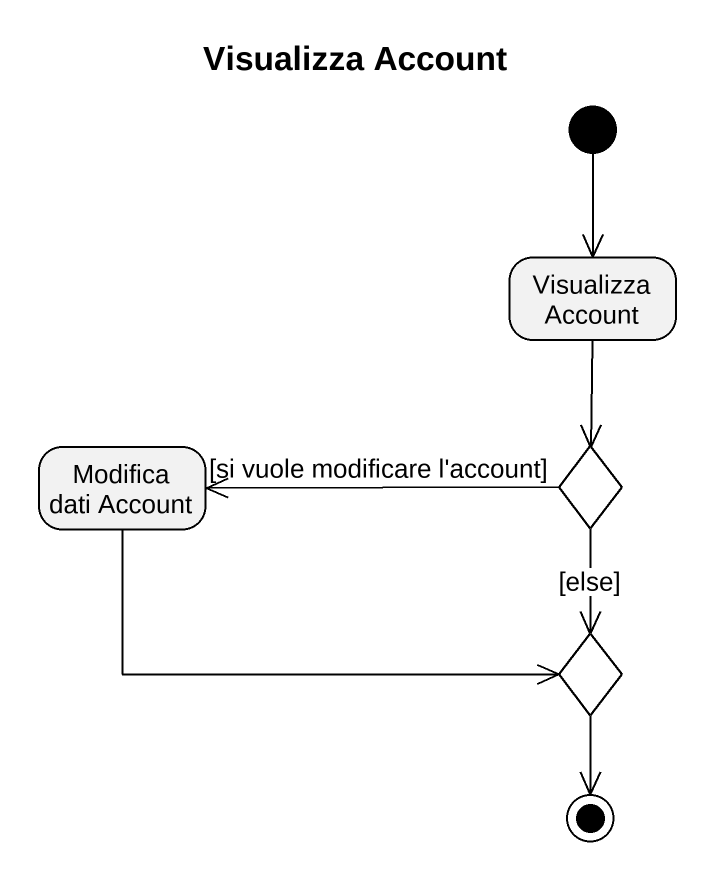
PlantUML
@startuml
title Visualizza Account
hide empty description
state "Visualizza Account" as Visualizza_Account
state "Modifica dati Account" as Modifica_dati_Account
state choice1 <<choice>>
state choice2 <<choice>>
[*] --> Visualizza_Account
Visualizza_Account --> choice1
Modifica_dati_Account -right-> choice2
choice1 -left-> Modifica_dati_Account : [si vuole modificare l'account]
choice1 --> choice2 : [else]
choice2 --> [*]
@enduml
